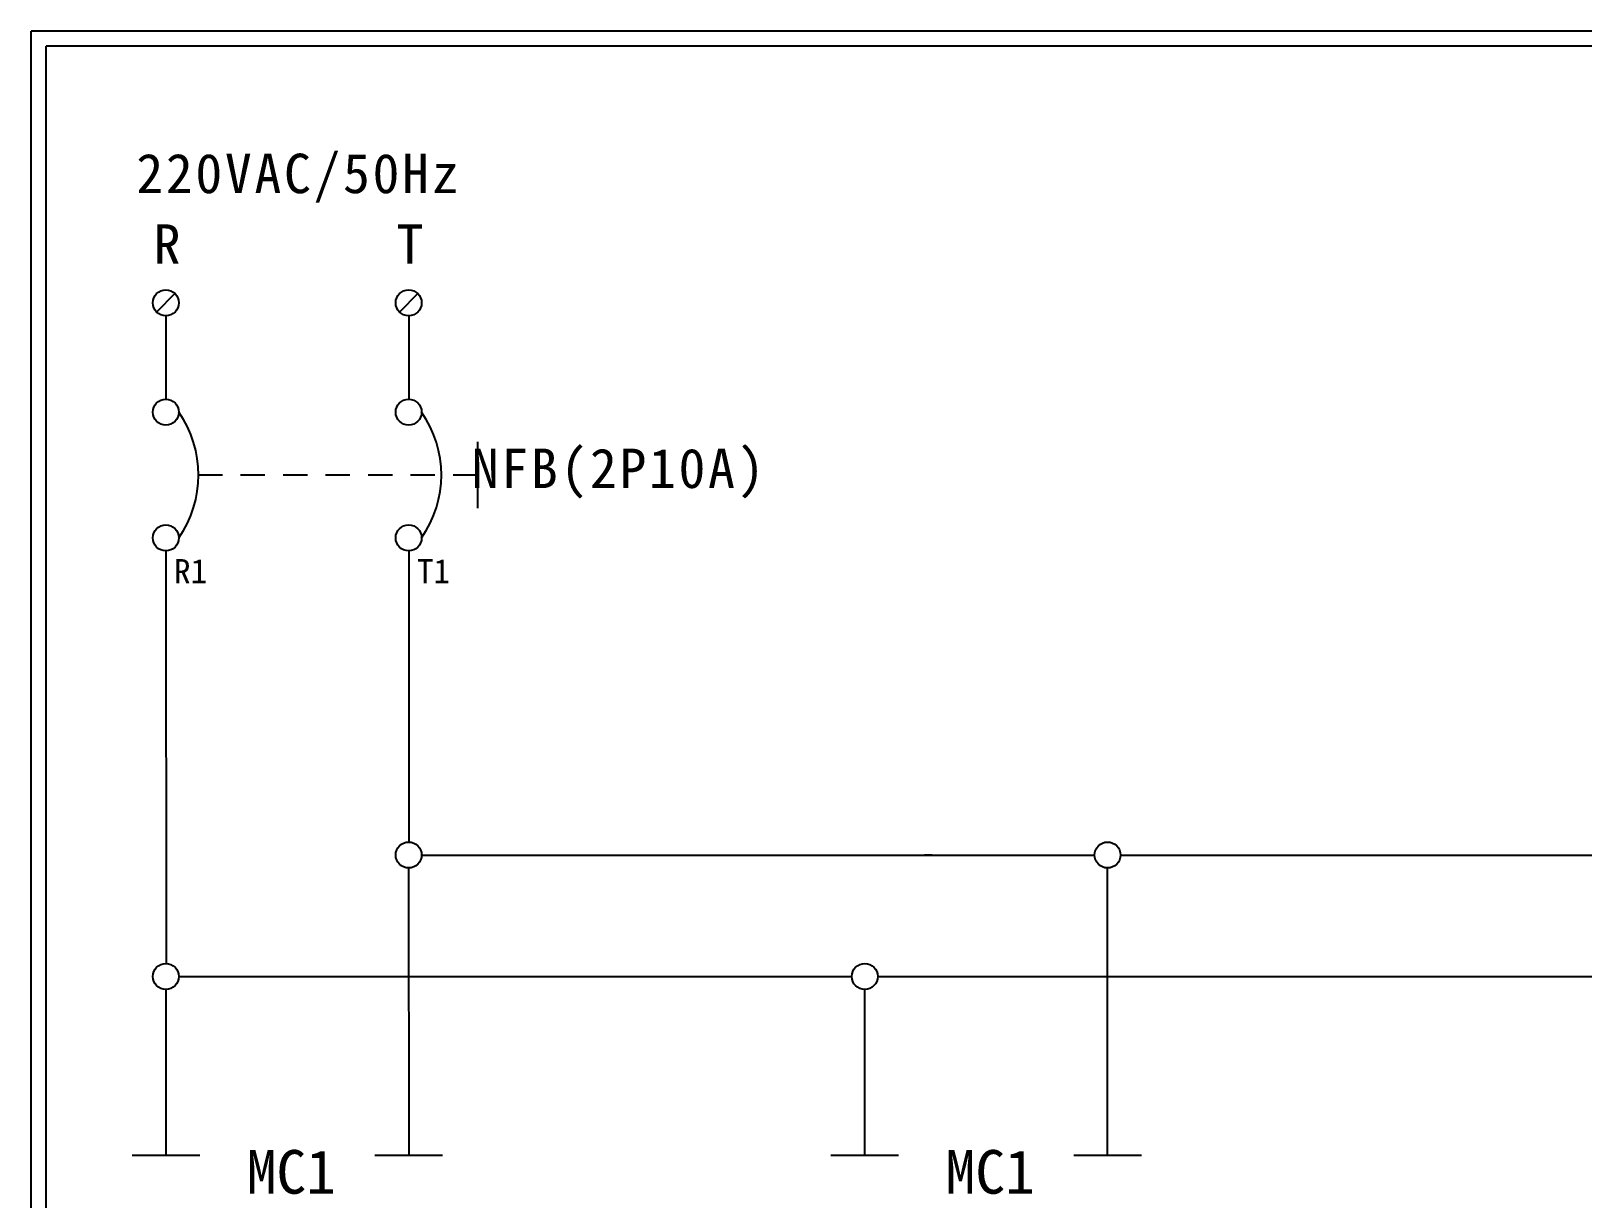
# Model space of a CAD drawing. Extents: x 10 to 297, y 3 to 207.
# Drawn here: x 10 to 137.8, y 110.8 to 207 of the extents above; entities that cross this region are included whole.
import ezdxf

# ---------------------------------------------------------------- set-up
doc = ezdxf.new("R2010")
doc.units = 0
doc.linetypes.add('HIDDEN9', pattern=[3.5, 2, -1.5])
doc.layers.get('0').update_dxf_attribs({"linetype": 'CONTINUOUS'})
doc.layers.add('圖框層', color=7, linetype='CONTINUOUS')
doc.layers.add('標尺寸層', color=3, linetype='CONTINUOUS')
doc.styles.add('STSL', font='kaiu.ttf')
doc.styles.add('標楷體', font='kaiu.ttf')

msp = doc.modelspace()

# ---------------------------------------------------------------- linework, layer by layer
for p, q in [((21.85, 185.35), (20.34, 183.83)), ((41.85, 185.35), (40.34, 183.83)), ((21.1, 164.1), (21.12, 130.19)), ((41.1, 164.1), (41.12, 140.19)), ((41.09, 138.05), (41.11, 114.4)), ((84.22, 139.12), (83.59, 139.12)), ((21.1, 128.05), (21.11, 114.4))]:
    msp.add_line(p, q)
at = {"color": 7, "linetype": 'HIDDEN9'}
msp.add_line((46.76, 170.41), (23.79, 170.41), dxfattribs=at)
for centre in [(21.1, 184.59), (41.1, 184.59), (21.1, 175.59), (41.1, 175.59), (21.1, 165.23), (41.1, 165.23), (41.1, 139.12), (98.66, 139.12), (21.1, 129.12), (78.66, 129.12)]:
    msp.add_circle(centre, 1.07)
at = {"color": 7}
for centre in [(14.74, 170.41), (34.74, 170.41)]:
    msp.add_arc(centre, 9.05, 325.1286, 34.8714, dxfattribs=at)
at = {"layer": '圖框層', "color": 7}
for p, q in [((297, 206.97), (10, 206.97)), ((10, 3), (10, 206.97)), ((295.75, 205.72), (11.25, 205.72)), ((11.25, 4.25), (11.25, 205.72))]:
    msp.add_line(p, q, dxfattribs=at)
at = {"layer": '標尺寸層', "color": 7}
for p, q in [((21.1, 183.52), (21.1, 176.66)), ((41.1, 183.52), (41.1, 176.66)), ((46.76, 173.14), (46.76, 167.68)), ((21.1, 164.16), (21.1, 164.1)), ((41.1, 164.16), (41.1, 164.1)), ((42.17, 139.12), (97.59, 139.12)), ((98.66, 114.4), (98.66, 138.05)), ((99.73, 139.12), (160.03, 139.12)), ((22.17, 129.12), (77.59, 129.12)), ((79.73, 129.12), (140.03, 129.12)), ((78.66, 114.4), (78.66, 128.05)), ((18.32, 114.4), (23.89, 114.4)), ((38.32, 114.4), (43.89, 114.4)), ((75.88, 114.4), (81.45, 114.4)), ((95.88, 114.4), (101.45, 114.4))]:
    msp.add_line(p, q, dxfattribs=at)

# ---------------------------------------------------------------- texts
at = {"color": 0, "char_height": 3.25, "style": '標楷體'}
for s, insert, width, attachment_point in [('\\pt6.5;{\\T1.1;220VAC/50Hz}', (18.67, 196.87), 35.213, 1), ('\\pt6.5;{\\T1.1;R}', (20.1, 191.05), 2, 1), ('\\pt6.5;{\\T1.1;T}', (40.1, 191.05), 2, 1), ('\\pt6.5;{\\T1.1;NFB(2P10A)}', (58.46, 172.59), 24.6072, 2)]:
    msp.add_mtext(s, dxfattribs=dict(at, insert=insert, width=width, attachment_point=attachment_point))
at = {"layer": '圖框層', "color": 4, "style": 'STSL'}
for s, height, p in [('R1', 2, (21.78, 161.49)), ('T1', 2, (41.78, 161.49)), ('MC1', 3.6, (27.76, 111.23)), ('MC1', 3.6, (85.32, 111.23))]:
    msp.add_text(s, height=height, dxfattribs=at).set_placement(p)

doc.saveas('drawing.dxf')
